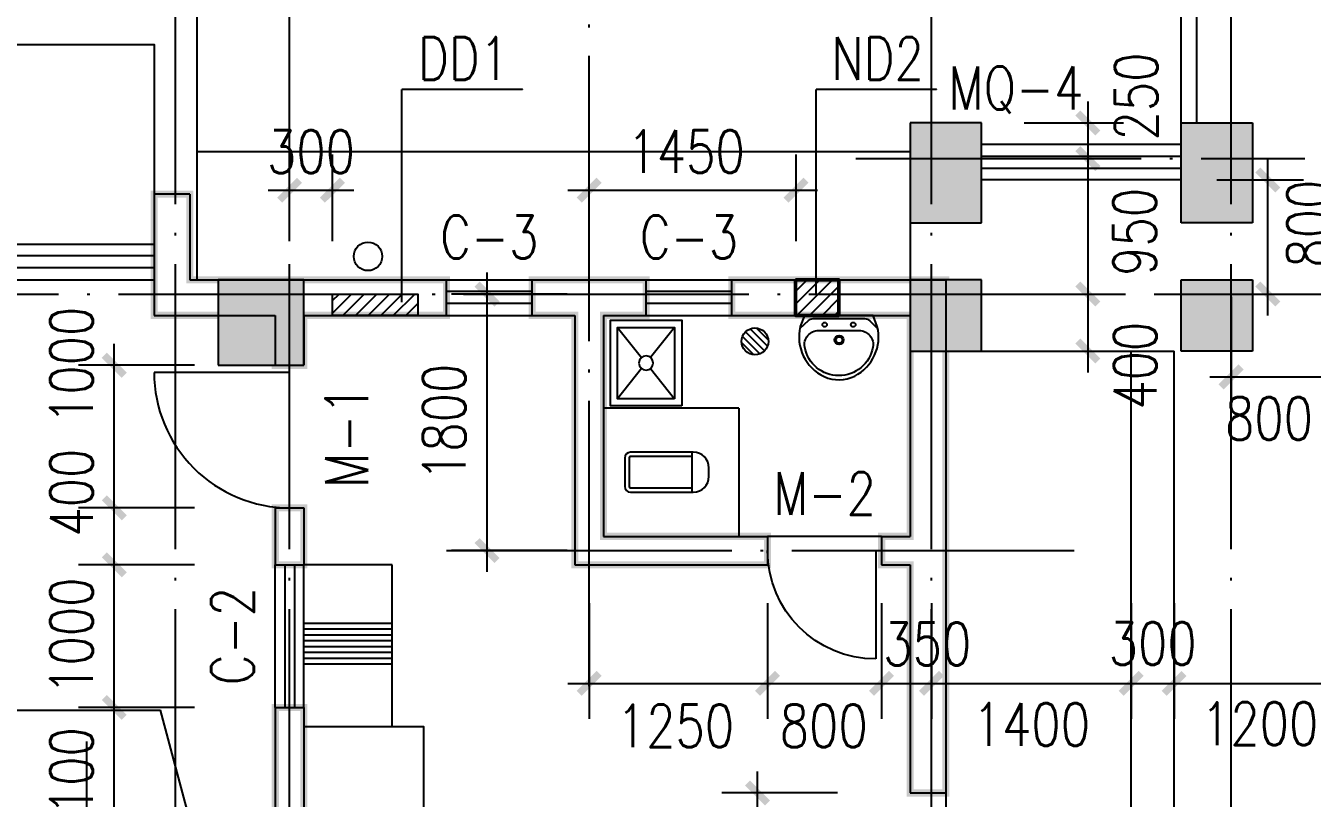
# Model space of a CAD drawing. Extents: x 535358 to 858566, y -185481 to -98609.
# Drawn here: x 730418 to 739437, y -132404 to -126985 of the extents above; entities that cross this region are included whole.
import ezdxf
from ezdxf.enums import TextEntityAlignment as Align

# ---------------------------------------------------------------- set-up
doc = ezdxf.new("R2010")
doc.units = 0
doc.header["$LTSCALE"] = 1000
doc.header["$MEASUREMENT"] = 0
doc.linetypes.add('DOTE', pattern=[2.42, 2, -0.2, 0.02, -0.2])
doc.layers.get('0').update_dxf_attribs({"linetype": 'CONTINUOUS'})
doc.layers.get('DEFPOINTS').update_dxf_attribs({"linetype": 'CONTINUOUS'})
for name, color, linetype in [('APRO', 2, 'CONTINUOUS'), ('COLUMN', 7, 'CONTINUOUS'), ('DOTE', 1, 'DOTE'), ('EQUIP_地漏', 7, 'CONTINUOUS'), ('LEVL', 3, 'CONTINUOUS'), ('LVTRY', 6, 'CONTINUOUS'), ('PUB_DIM', 3, 'CONTINUOUS'), ('PUB_WALL', 255, 'CONTINUOUS'), ('ROOF', 4, 'CONTINUOUS'), ('SOLID_HATCH', 251, 'CONTINUOUS'), ('STAIR', 2, 'CONTINUOUS'), ('WALL', 151, 'CONTINUOUS'), ('WINDOW', 2, 'CONTINUOUS'), ('WINDOW_GROUND', 2, 'CONTINUOUS'), ('WINDOW_TEXT', 7, 'CONTINUOUS'), ('暖通留洞', 80, 'CONTINUOUS'), ('照明', 3, 'CONTINUOUS')]:
    doc.layers.add(name, color=color, linetype=linetype)
doc.styles.add('_SIMPLEX', font='SIMPLEX.shx', dxfattribs={"width": 0.8})
doc.styles.add('dim_font', font='SIMPLEX.shx', dxfattribs={"width": 0.8})
doc.styles.add('SIMPLEX', font='SIMPLEX.SHX')
doc.styles.get("Standard").update_dxf_attribs({"font": 'txt.shx'})
doc.dimstyles.new('DIMN', dxfattribs={"dimtxt": 300, "dimasz": 100, "dimexe": 250, "dimexo": 300, "dimgap": 0, "dimtad": 0, "dimdec": 0, "dimzin": 0, "dimdsep": 46, "dimtxsty": 'dim_font', "dimblk": 'ARCHTICK', "dimcen": 0.09, "dimdle": 150, "dimclrt": 7, "dimazin": 0, "dimtfac": 1, "dimtdec": 0, "dimtix": 1, "dimtmove": 2, "dimatfit": 3, "dimldrblk": 'ARCHTICK', "dimfxl": 1, "dimtvp": 1, "dimtolj": 1, "dimtzin": 0, "dimarcsym": 0})
pattern_1 = [(45, (52328.81, -82158.697), (-44.194174, 44.194174), [])]

# ---------------------------------------------------------------- blocks, each defined once
blk = doc.blocks.new('_wblk')
for p, q in [((-0.5, 0.5), (0.5, 0.5)), ((0.5, 0.1667), (-0.5, 0.1667)), ((0.5, -0.1667), (-0.5, -0.1667)), ((-0.5, -0.5), (0.5, -0.5))]:
    blk.add_line(p, q)
at = {"layer": 'WINDOW_TEXT', "style": 'SIMPLEX', "flags": 9}
blk.add_attdef('A', text='', height=1, dxfattribs=at).set_placement((0, 1.5), align=Align.MIDDLE)
blk = doc.blocks.new('_dblk')
blk.add_line((-0.45, 0), (-0.45, -0.95))
blk.add_arc((-0.45, 0), 0.95, 270, 0)
at = {"layer": 'WINDOW_TEXT', "style": 'SIMPLEX', "flags": 9}
blk.add_attdef('A', text='', height=1, dxfattribs=at).set_placement((0, 1.5), align=Align.MIDDLE)
blk = doc.blocks.new('_FZH')
for p, q in [((-0.5, 0.5), (-0.5, -0.5)), ((0.5, 0.5), (-0.5, 0.5)), ((0.5, -0.5), (0.5, 0.5)), ((-0.5, -0.5), (0.5, -0.5))]:
    blk.add_line(p, q)
at = {"layer": 'SOLID_HATCH'}
blk.add_solid([(0.5, 0.5), (0.5, -0.5), (-0.5, 0.5), (-0.5, -0.5)], dxfattribs=at)
blk = doc.blocks.new('831OOUV1')
for p, q in [((99.8, 0), (-99.8, 0)), ((-139.8, -40), (-139.8, -479.7)), ((-109.8, -40), (-109.8, -469.7)), ((99.8, -30), (-99.8, -30)), ((109.8, -469.7), (109.8, -40)), ((139.8, -479.7), (139.8, -40)), ((139.8, -469.7), (-139.8, -469.7)), ((-29.8, -589.7), (29.8, -589.7))]:
    blk.add_line(p, q)
for centre, radius, start, end in [((-99.8, -40), 40, 90, 180), ((99.8, -40), 40, 0, 90), ((-99.8, -40), 10, 90, 180), ((99.8, -40), 10, 0, 90), ((-29.8, -479.7), 110, 180, 270), ((29.8, -479.7), 110, 270, 0)]:
    blk.add_arc(centre, radius, start, end)
at = {"width": 0.8, "flags": 9}
for tag in ['YSIZE', 'XSIZE']:
    blk.add_attdef(tag, (0, 0), '', height=0.5, dxfattribs=at)
blk = doc.blocks.new('_E6')
for points in [[(-240.4, 0), (-269.8, -78.5, 0.356844), (-102.7, -429.7, 0.224698), (111.3, -425.4, 0.348046), (269.8, -78.5), (240.4, 0)], [(-239.1, -223.6, -0.469287), (-140.8, -105.2), (141.1, -105.2, -0.469287), (239.4, -223.6, -0.830802)]]:
    blk.add_lwpolyline(points, format="xyb", close=True)
blk.add_lwpolyline([(-271.2, -90.6), (-213.1, -36.1, -0.190674), (-178.9, -22.5), (181, -22.5, -0.200906), (216.7, -37.5), (273.5, -95.2)], format="xyb")
for centre, radius in [((-99.1, -65), 16.3), ((100.9, -65), 16.3), ((2.4, -172.5), 31.6), ((2.4, -172.5), 23)]:
    blk.add_circle(centre, radius)
at = {"width": 0.8, "flags": 9}
for tag in ['YSIZE', 'XSIZE']:
    blk.add_attdef(tag, (0, 0), '', height=0.5, dxfattribs=at)
blk = doc.blocks.new('831PRF17')
for p, q in [((-250, -50), (-39, -218.8)), ((39, -218.8), (250, -50)), ((-250, -450), (-39, -281.2)), ((39, -281.2), (250, -450))]:
    blk.add_line(p, q)
for points in [[(300, -500), (300, 0), (-300, 0), (-300, -500)], [(250, -450), (250, -50), (-250, -50), (-250, -450)]]:
    blk.add_lwpolyline(points, close=True)
blk.add_circle((0, -250), 50)
at = {"width": 0.8, "flags": 9}
for tag in ['YSIZE', 'XSIZE']:
    blk.add_attdef(tag, (0, 0), '', height=0.5, dxfattribs=at)
blk = doc.blocks.new('_archtick')
at = {"const_width": 0.5}
blk.add_lwpolyline([(-0.7, -0.7), (0.7, 0.7)], dxfattribs=at)
blk = doc.blocks.new('*D253')
at = {"layer": 'DEFPOINTS', "color": 0, "transparency": 16777216}
for p in [(731039.2, -130366.8), (731900.8, -130366.8), (731900.8, -130766.8)]:
    blk.add_point(p, dxfattribs=at)
at = {"layer": 'PUB_DIM', "color": 0, "lineweight": -2, "transparency": 16777216}
for p, q in [((731039.2, -130916.8), (731039.2, -130216.8)), ((731600.8, -130366.8), (730789.2, -130366.8)), ((731600.8, -130766.8), (730789.2, -130766.8))]:
    blk.add_line(p, q, dxfattribs=at)
at = {"layer": 'PUB_DIM', "color": 0, "lineweight": -2, "transparency": 16777216, "xscale": 100, "yscale": 100, "zscale": 100}
for p, rotation in [((731039.2, -130366.8), 90), ((731039.2, -130766.8), 270)]:
    blk.add_blockref('_archtick', p, dxfattribs=dict(at, rotation=rotation))
at = {"layer": 'PUB_DIM', "color": 7, "transparency": 16777216, "insert": (730739.2, -130260.1), "char_height": 300, "attachment_point": 5, "rotation": 90, "style": 'dim_font'}
blk.add_mtext('\\A1;400', dxfattribs=at)
blk = doc.blocks.new('*D185')
at = {"layer": 'DEFPOINTS', "color": 0, "transparency": 16777216}
for p in [(733652.2, -128866.8), (734513.7, -128866.8), (734513.7, -130666.8)]:
    blk.add_point(p, dxfattribs=at)
at = {"layer": 'PUB_DIM', "color": 0, "lineweight": -2, "transparency": 16777216}
for p, q in [((733652.2, -130816.8), (733652.2, -128716.8)), ((734213.7, -128866.8), (733402.2, -128866.8)), ((734213.7, -130666.8), (733402.2, -130666.8))]:
    blk.add_line(p, q, dxfattribs=at)
at = {"layer": 'PUB_DIM', "color": 0, "lineweight": -2, "transparency": 16777216, "xscale": 100, "yscale": 100, "zscale": 100}
for p, rotation in [((733652.2, -128866.8), 90), ((733652.2, -130666.8), 270)]:
    blk.add_blockref('_archtick', p, dxfattribs=dict(at, rotation=rotation))
at = {"layer": 'PUB_DIM', "color": 7, "transparency": 16777216, "insert": (733352.2, -129766.8), "char_height": 300, "attachment_point": 5, "rotation": 90, "style": 'dim_font'}
blk.add_mtext('\\A1;1800', dxfattribs=at)
blk = doc.blocks.new('*D187')
at = {"layer": 'DEFPOINTS', "color": 0, "transparency": 16777216}
for p in [(734368.2, -130736.4), (735618.2, -130736.4), (735618.2, -131598)]:
    blk.add_point(p, dxfattribs=at)
at = {"layer": 'PUB_DIM', "color": 0, "lineweight": -2, "transparency": 16777216}
for p, q in [((734368.2, -131036.4), (734368.2, -131848)), ((735618.2, -131036.4), (735618.2, -131848)), ((734218.2, -131598), (735768.2, -131598))]:
    blk.add_line(p, q, dxfattribs=at)
at = {"layer": 'PUB_DIM', "color": 0, "lineweight": -2, "transparency": 16777216, "xscale": 100, "yscale": 100, "zscale": 100, "rotation": 180}
blk.add_blockref('_archtick', (734368.2, -131598), dxfattribs=at)
at = {"layer": 'PUB_DIM', "color": 0, "lineweight": -2, "transparency": 16777216, "xscale": 100, "yscale": 100, "zscale": 100}
blk.add_blockref('_archtick', (735618.2, -131598), dxfattribs=at)
at = {"layer": 'PUB_DIM', "color": 7, "transparency": 16777216, "insert": (734973.4, -131896.8), "char_height": 300, "attachment_point": 5, "style": 'dim_font'}
blk.add_mtext('\\A1;1250', dxfattribs=at)
blk = doc.blocks.new('*D189')
at = {"layer": 'DEFPOINTS', "color": 0, "transparency": 16777216}
for p in [(735618.2, -130736.4), (736418.2, -130736.4), (736418.2, -131598)]:
    blk.add_point(p, dxfattribs=at)
at = {"layer": 'PUB_DIM', "color": 0, "lineweight": -2, "transparency": 16777216}
for p, q in [((735618.2, -131036.4), (735618.2, -131848)), ((736418.2, -131036.4), (736418.2, -131848)), ((735468.2, -131598), (736568.2, -131598))]:
    blk.add_line(p, q, dxfattribs=at)
at = {"layer": 'PUB_DIM', "color": 0, "lineweight": -2, "transparency": 16777216, "xscale": 100, "yscale": 100, "zscale": 100, "rotation": 180}
blk.add_blockref('_archtick', (735618.2, -131598), dxfattribs=at)
at = {"layer": 'PUB_DIM', "color": 0, "lineweight": -2, "transparency": 16777216, "xscale": 100, "yscale": 100, "zscale": 100}
blk.add_blockref('_archtick', (736418.2, -131598), dxfattribs=at)
at = {"layer": 'PUB_DIM', "color": 7, "transparency": 16777216, "insert": (736012.5, -131896.8), "char_height": 300, "attachment_point": 5, "style": 'dim_font'}
blk.add_mtext('\\A1;800', dxfattribs=at)
blk = doc.blocks.new('*D190')
at = {"layer": 'DEFPOINTS', "color": 0, "transparency": 16777216}
for p in [(736418.2, -130736.4), (736768.2, -130736.4), (736768.2, -131598)]:
    blk.add_point(p, dxfattribs=at)
at = {"layer": 'PUB_DIM', "color": 0, "lineweight": -2, "transparency": 16777216}
for p, q in [((736418.2, -131036.4), (736418.2, -131848)), ((736768.2, -131036.4), (736768.2, -131848)), ((736268.2, -131598), (736918.2, -131598))]:
    blk.add_line(p, q, dxfattribs=at)
at = {"layer": 'PUB_DIM', "color": 0, "lineweight": -2, "transparency": 16777216, "xscale": 100, "yscale": 100, "zscale": 100, "rotation": 180}
blk.add_blockref('_archtick', (736418.2, -131598), dxfattribs=at)
at = {"layer": 'PUB_DIM', "color": 0, "lineweight": -2, "transparency": 16777216, "xscale": 100, "yscale": 100, "zscale": 100}
blk.add_blockref('_archtick', (736768.2, -131598), dxfattribs=at)
at = {"layer": 'PUB_DIM', "color": 7, "transparency": 16777216, "insert": (736738.4, -131321.7), "char_height": 300, "attachment_point": 5, "style": 'dim_font'}
blk.add_mtext('\\A1;350', dxfattribs=at)
blk = doc.blocks.new('*D191')
at = {"layer": 'DEFPOINTS', "color": 0, "transparency": 16777216}
for p in [(738868.2, -128586.8), (739668.2, -128586.8), (739668.2, -129448.3)]:
    blk.add_point(p, dxfattribs=at)
at = {"layer": 'PUB_DIM', "color": 0, "lineweight": -2, "transparency": 16777216}
for p, q in [((738868.2, -128886.8), (738868.2, -129698.3)), ((739668.2, -128886.8), (739668.2, -129698.3)), ((738718.2, -129448.3), (739818.2, -129448.3))]:
    blk.add_line(p, q, dxfattribs=at)
at = {"layer": 'PUB_DIM', "color": 0, "lineweight": -2, "transparency": 16777216, "xscale": 100, "yscale": 100, "zscale": 100, "rotation": 180}
blk.add_blockref('_archtick', (738868.2, -129448.3), dxfattribs=at)
at = {"layer": 'PUB_DIM', "color": 0, "lineweight": -2, "transparency": 16777216, "xscale": 100, "yscale": 100, "zscale": 100}
blk.add_blockref('_archtick', (739668.2, -129448.3), dxfattribs=at)
at = {"layer": 'PUB_DIM', "color": 7, "transparency": 16777216, "insert": (739133.9, -129739.7), "char_height": 300, "attachment_point": 5, "style": 'dim_font'}
blk.add_mtext('\\A1;800', dxfattribs=at)
blk = doc.blocks.new('*D215')
at = {"layer": 'DEFPOINTS', "color": 0, "transparency": 16777216}
for p in [(736768.2, -130736.4), (738168.2, -130736.4), (738168.2, -131598)]:
    blk.add_point(p, dxfattribs=at)
at = {"layer": 'PUB_DIM', "color": 0, "lineweight": -2, "transparency": 16777216}
for p, q in [((736768.2, -131036.4), (736768.2, -131848)), ((738168.2, -131036.4), (738168.2, -131848)), ((736618.2, -131598), (738318.2, -131598))]:
    blk.add_line(p, q, dxfattribs=at)
at = {"layer": 'PUB_DIM', "color": 0, "lineweight": -2, "transparency": 16777216, "xscale": 100, "yscale": 100, "zscale": 100, "rotation": 180}
blk.add_blockref('_archtick', (736768.2, -131598), dxfattribs=at)
at = {"layer": 'PUB_DIM', "color": 0, "lineweight": -2, "transparency": 16777216, "xscale": 100, "yscale": 100, "zscale": 100}
blk.add_blockref('_archtick', (738168.2, -131598), dxfattribs=at)
at = {"layer": 'PUB_DIM', "color": 7, "transparency": 16777216, "insert": (737468.2, -131886.9), "char_height": 300, "attachment_point": 5, "style": 'dim_font'}
blk.add_mtext('\\A1;1400', dxfattribs=at)
blk = doc.blocks.new('*D216')
at = {"layer": 'DEFPOINTS', "color": 0, "transparency": 16777216}
for p in [(738168.2, -130736.4), (738468.2, -130736.4), (738468.2, -131598)]:
    blk.add_point(p, dxfattribs=at)
at = {"layer": 'PUB_DIM', "color": 0, "lineweight": -2, "transparency": 16777216}
for p, q in [((738168.2, -131036.4), (738168.2, -131848)), ((738468.2, -131036.4), (738468.2, -131848)), ((738018.2, -131598), (738618.2, -131598))]:
    blk.add_line(p, q, dxfattribs=at)
at = {"layer": 'PUB_DIM', "color": 0, "lineweight": -2, "transparency": 16777216, "xscale": 100, "yscale": 100, "zscale": 100, "rotation": 180}
blk.add_blockref('_archtick', (738168.2, -131598), dxfattribs=at)
at = {"layer": 'PUB_DIM', "color": 0, "lineweight": -2, "transparency": 16777216, "xscale": 100, "yscale": 100, "zscale": 100}
blk.add_blockref('_archtick', (738468.2, -131598), dxfattribs=at)
at = {"layer": 'PUB_DIM', "color": 7, "transparency": 16777216, "insert": (738318.2, -131318.9), "char_height": 300, "attachment_point": 5, "style": 'dim_font'}
blk.add_mtext('\\A1;300', dxfattribs=at)
blk = doc.blocks.new('*D217')
at = {"layer": 'DEFPOINTS', "color": 0, "transparency": 16777216}
for p in [(738468.2, -130736.4), (739668.2, -130736.4), (739668.2, -131598)]:
    blk.add_point(p, dxfattribs=at)
at = {"layer": 'PUB_DIM', "color": 0, "lineweight": -2, "transparency": 16777216}
for p, q in [((738468.2, -131036.4), (738468.2, -131848)), ((739668.2, -131036.4), (739668.2, -131848)), ((738318.2, -131598), (739818.2, -131598))]:
    blk.add_line(p, q, dxfattribs=at)
at = {"layer": 'PUB_DIM', "color": 0, "lineweight": -2, "transparency": 16777216, "xscale": 100, "yscale": 100, "zscale": 100, "rotation": 180}
blk.add_blockref('_archtick', (738468.2, -131598), dxfattribs=at)
at = {"layer": 'PUB_DIM', "color": 0, "lineweight": -2, "transparency": 16777216, "xscale": 100, "yscale": 100, "zscale": 100}
blk.add_blockref('_archtick', (739668.2, -131598), dxfattribs=at)
at = {"layer": 'PUB_DIM', "color": 7, "transparency": 16777216, "insert": (739068.2, -131880.8), "char_height": 300, "attachment_point": 5, "style": 'dim_font'}
blk.add_mtext('\\A1;1200', dxfattribs=at)
blk = doc.blocks.new('*D228')
at = {"layer": 'DEFPOINTS', "color": 0, "transparency": 16777216}
for p in [(732568.2, -128138.8), (732268.2, -128796.5), (732568.2, -128796.5)]:
    blk.add_point(p, dxfattribs=at)
at = {"layer": 'PUB_DIM', "color": 0, "lineweight": -2, "transparency": 16777216}
for p, q in [((732268.2, -128496.5), (732268.2, -127888.8)), ((732568.2, -128496.5), (732568.2, -127888.8)), ((732118.2, -128138.8), (732718.2, -128138.8))]:
    blk.add_line(p, q, dxfattribs=at)
at = {"layer": 'PUB_DIM', "color": 0, "lineweight": -2, "transparency": 16777216, "xscale": 100, "yscale": 100, "zscale": 100, "rotation": 180}
blk.add_blockref('_archtick', (732268.2, -128138.8), dxfattribs=at)
at = {"layer": 'PUB_DIM', "color": 0, "lineweight": -2, "transparency": 16777216, "xscale": 100, "yscale": 100, "zscale": 100}
blk.add_blockref('_archtick', (732568.2, -128138.8), dxfattribs=at)
at = {"layer": 'PUB_DIM', "color": 7, "transparency": 16777216, "insert": (732418.2, -127868.2), "char_height": 300, "attachment_point": 5, "style": 'dim_font'}
blk.add_mtext('\\A1;300', dxfattribs=at)
blk = doc.blocks.new('*D229')
at = {"layer": 'DEFPOINTS', "color": 0, "transparency": 16777216}
for p in [(735818.2, -128138.2), (734368.2, -128795.9), (735818.2, -128795.9)]:
    blk.add_point(p, dxfattribs=at)
at = {"layer": 'PUB_DIM', "color": 0, "lineweight": -2, "transparency": 16777216}
for p, q in [((734368.2, -128495.9), (734368.2, -127888.2)), ((735818.2, -128495.9), (735818.2, -127888.2)), ((734218.2, -128138.2), (735968.2, -128138.2))]:
    blk.add_line(p, q, dxfattribs=at)
at = {"layer": 'PUB_DIM', "color": 0, "lineweight": -2, "transparency": 16777216, "xscale": 100, "yscale": 100, "zscale": 100, "rotation": 180}
blk.add_blockref('_archtick', (734368.2, -128138.2), dxfattribs=at)
at = {"layer": 'PUB_DIM', "color": 0, "lineweight": -2, "transparency": 16777216, "xscale": 100, "yscale": 100, "zscale": 100}
blk.add_blockref('_archtick', (735818.2, -128138.2), dxfattribs=at)
at = {"layer": 'PUB_DIM', "color": 7, "transparency": 16777216, "insert": (735047.6, -127867.6), "char_height": 300, "attachment_point": 5, "style": 'dim_font'}
blk.add_mtext('\\A1;1450', dxfattribs=at)
blk = doc.blocks.new('*D234')
at = {"layer": 'DEFPOINTS', "color": 0, "transparency": 16777216}
for p in [(731039.2, -130766.8), (731900.8, -130766.8), (731900.8, -131766.8)]:
    blk.add_point(p, dxfattribs=at)
at = {"layer": 'PUB_DIM', "color": 0, "lineweight": -2, "transparency": 16777216}
for p, q in [((731039.2, -131916.8), (731039.2, -130616.8)), ((731600.8, -130766.8), (730789.2, -130766.8)), ((731600.8, -131766.8), (730789.2, -131766.8))]:
    blk.add_line(p, q, dxfattribs=at)
at = {"layer": 'PUB_DIM', "color": 0, "lineweight": -2, "transparency": 16777216, "xscale": 100, "yscale": 100, "zscale": 100}
for p, rotation in [((731039.2, -130766.8), 90), ((731039.2, -131766.8), 270)]:
    blk.add_blockref('_archtick', p, dxfattribs=dict(at, rotation=rotation))
at = {"layer": 'PUB_DIM', "color": 7, "transparency": 16777216, "insert": (730739.2, -131266.8), "char_height": 300, "attachment_point": 5, "rotation": 90, "style": 'dim_font'}
blk.add_mtext('\\A1;1000', dxfattribs=at)
blk = doc.blocks.new('*D235')
at = {"layer": 'DEFPOINTS', "color": 0, "transparency": 16777216}
for p in [(731039.2, -131766.8), (731900.8, -131766.8), (731900.8, -132866.8)]:
    blk.add_point(p, dxfattribs=at)
at = {"layer": 'PUB_DIM', "color": 0, "lineweight": -2, "transparency": 16777216}
for p, q in [((731039.2, -133016.8), (731039.2, -131616.8)), ((731600.8, -131766.8), (730789.2, -131766.8)), ((731600.8, -132866.8), (730789.2, -132866.8))]:
    blk.add_line(p, q, dxfattribs=at)
at = {"layer": 'PUB_DIM', "color": 0, "lineweight": -2, "transparency": 16777216, "xscale": 100, "yscale": 100, "zscale": 100}
for p, rotation in [((731039.2, -131766.8), 90), ((731039.2, -132866.8), 270)]:
    blk.add_blockref('_archtick', p, dxfattribs=dict(at, rotation=rotation))
at = {"layer": 'PUB_DIM', "color": 7, "transparency": 16777216, "insert": (730739.2, -132316.8), "char_height": 300, "attachment_point": 5, "rotation": 90, "style": 'dim_font'}
blk.add_mtext('\\A1;1100', dxfattribs=at)
blk = doc.blocks.new('*D242')
at = {"layer": 'DEFPOINTS', "color": 0, "transparency": 16777216}
for p in [(737197.4, -127916.8), (737205.7, -128866.8), (737864.2, -128866.8)]:
    blk.add_point(p, dxfattribs=at)
at = {"layer": 'PUB_DIM', "color": 0, "lineweight": -2, "transparency": 16777216}
for p, q in [((737864.2, -127766.8), (737864.2, -129016.8)), ((737497.4, -127916.8), (738114.2, -127916.8)), ((737505.7, -128866.8), (738114.2, -128866.8))]:
    blk.add_line(p, q, dxfattribs=at)
at = {"layer": 'PUB_DIM', "color": 0, "lineweight": -2, "transparency": 16777216, "xscale": 100, "yscale": 100, "zscale": 100}
for p, rotation in [((737864.2, -127916.8), 90), ((737864.2, -128866.8), 270)]:
    blk.add_blockref('_archtick', p, dxfattribs=dict(at, rotation=rotation))
at = {"layer": 'PUB_DIM', "color": 7, "transparency": 16777216, "insert": (738192.3, -128431.2), "char_height": 300, "attachment_point": 5, "rotation": 90, "style": 'dim_font'}
blk.add_mtext('\\A1;950', dxfattribs=at)
blk = doc.blocks.new('*D243')
at = {"layer": 'DEFPOINTS', "color": 0, "transparency": 16777216}
for p in [(737197.4, -128866.8), (737205.7, -129266.8), (737864.2, -129266.8)]:
    blk.add_point(p, dxfattribs=at)
at = {"layer": 'PUB_DIM', "color": 0, "lineweight": -2, "transparency": 16777216}
for p, q in [((737864.2, -128716.8), (737864.2, -129416.8)), ((737497.4, -128866.8), (738114.2, -128866.8)), ((737505.7, -129266.8), (738114.2, -129266.8))]:
    blk.add_line(p, q, dxfattribs=at)
at = {"layer": 'PUB_DIM', "color": 0, "lineweight": -2, "transparency": 16777216, "xscale": 100, "yscale": 100, "zscale": 100}
for p, rotation in [((737864.2, -128866.8), 90), ((737864.2, -129266.8), 270)]:
    blk.add_blockref('_archtick', p, dxfattribs=dict(at, rotation=rotation))
at = {"layer": 'PUB_DIM', "color": 7, "transparency": 16777216, "insert": (738196.1, -129369.9), "char_height": 300, "attachment_point": 5, "rotation": 90, "style": 'dim_font'}
blk.add_mtext('\\A1;400', dxfattribs=at)
blk = doc.blocks.new('$TwtSys$00000141')
for p, q in [((-94.2, 7.7), (-10.1, 91.8)), ((-94.2, 7.7), (-10.1, 91.8)), ((-87.2, -35.1), (35.1, 87.2)), ((-87.2, -35.1), (35.1, 87.2)), ((-66.5, -66.5), (66.5, 66.5)), ((-66.5, -66.5), (66.5, 66.5)), ((-32.4, -87.1), (87.6, 32.9)), ((-32.4, -87.1), (87.6, 32.9)), ((11.4, -92.3), (92.3, -11.4)), ((11.4, -92.3), (92.3, -11.4))]:
    blk.add_line(p, q)
blk.add_circle((0, 0), 94)
blk.add_circle((0, 0), 94)
blk = doc.blocks.new('*D1132')
at = {"layer": 'DEFPOINTS', "color": 0, "transparency": 16777216}
for p in [(731039.2, -129366.8), (731900.8, -129366.8), (731900.8, -130366.8)]:
    blk.add_point(p, dxfattribs=at)
at = {"layer": 'PUB_DIM', "color": 0, "lineweight": -2, "transparency": 16777216}
for p, q in [((731039.2, -130516.8), (731039.2, -129216.8)), ((731600.8, -129366.8), (730789.2, -129366.8)), ((731600.8, -130366.8), (730789.2, -130366.8))]:
    blk.add_line(p, q, dxfattribs=at)
at = {"layer": 'PUB_DIM', "color": 0, "lineweight": -2, "transparency": 16777216, "xscale": 100, "yscale": 100, "zscale": 100}
for p, rotation in [((731039.2, -129366.8), 90), ((731039.2, -130366.8), 270)]:
    blk.add_blockref('_archtick', p, dxfattribs=dict(at, rotation=rotation))
at = {"layer": 'PUB_DIM', "color": 7, "transparency": 16777216, "insert": (730739.2, -129366.8), "char_height": 300, "attachment_point": 5, "rotation": 90, "style": 'dim_font'}
blk.add_mtext('\\A1;1000', dxfattribs=at)
blk = doc.blocks.new('*D1134')
at = {"layer": 'DEFPOINTS', "color": 0, "transparency": 16777216}
for p in [(735547.9, -132366.8), (736409.5, -132366.8), (736409.5, -133366.8)]:
    blk.add_point(p, dxfattribs=at)
at = {"layer": 'PUB_DIM', "color": 0, "lineweight": -2, "transparency": 16777216}
for p, q in [((735547.9, -133516.8), (735547.9, -132216.8)), ((736109.5, -132366.8), (735297.9, -132366.8)), ((736109.5, -133366.8), (735297.9, -133366.8))]:
    blk.add_line(p, q, dxfattribs=at)
at = {"layer": 'PUB_DIM', "color": 0, "lineweight": -2, "transparency": 16777216, "xscale": 100, "yscale": 100, "zscale": 100}
for p, rotation in [((735547.9, -132366.8), 90), ((735547.9, -133366.8), 270)]:
    blk.add_blockref('_archtick', p, dxfattribs=dict(at, rotation=rotation))
at = {"layer": 'PUB_DIM', "color": 7, "transparency": 16777216, "insert": (735247.9, -132856.8), "char_height": 300, "attachment_point": 5, "rotation": 90, "style": 'dim_font'}
blk.add_mtext('\\A1;1000', dxfattribs=at)
blk = doc.blocks.new('*D1137')
at = {"layer": 'DEFPOINTS', "color": 0, "transparency": 16777216}
for p in [(737118.2, -127666.8), (737205.7, -127916.8), (737864.2, -127916.8)]:
    blk.add_point(p, dxfattribs=at)
at = {"layer": 'PUB_DIM', "color": 0, "lineweight": -2, "transparency": 16777216}
for p, q in [((737864.2, -127516.8), (737864.2, -128066.8)), ((737418.2, -127666.8), (738114.2, -127666.8)), ((737505.7, -127916.8), (738114.2, -127916.8))]:
    blk.add_line(p, q, dxfattribs=at)
at = {"layer": 'PUB_DIM', "color": 0, "lineweight": -2, "transparency": 16777216, "xscale": 100, "yscale": 100, "zscale": 100}
for p, rotation in [((737864.2, -127666.8), 90), ((737864.2, -127916.8), 270)]:
    blk.add_blockref('_archtick', p, dxfattribs=dict(at, rotation=rotation))
at = {"layer": 'PUB_DIM', "color": 7, "transparency": 16777216, "insert": (738202.9, -127481.2), "char_height": 300, "attachment_point": 5, "rotation": 90, "style": 'dim_font'}
blk.add_mtext('\\A1;250', dxfattribs=at)
blk = doc.blocks.new('*D1150')
at = {"layer": 'DEFPOINTS', "color": 0, "transparency": 16777216}
for p in [(738467.2, -128066.8), (739125.8, -128066.8), (738379.8, -128866.8)]:
    blk.add_point(p, dxfattribs=at)
at = {"layer": 'PUB_DIM', "color": 0, "lineweight": -2, "transparency": 16777216}
for p, q in [((739125.8, -129016.8), (739125.8, -127916.8)), ((738767.2, -128066.8), (739375.8, -128066.8)), ((738679.8, -128866.8), (739375.8, -128866.8))]:
    blk.add_line(p, q, dxfattribs=at)
at = {"layer": 'PUB_DIM', "color": 0, "lineweight": -2, "transparency": 16777216, "xscale": 100, "yscale": 100, "zscale": 100}
for p, rotation in [((739125.8, -128066.8), 90), ((739125.8, -128866.8), 270)]:
    blk.add_blockref('_archtick', p, dxfattribs=dict(at, rotation=rotation))
at = {"layer": 'PUB_DIM', "color": 7, "transparency": 16777216, "insert": (739412, -128373.5), "char_height": 300, "attachment_point": 5, "rotation": 90, "style": 'dim_font'}
blk.add_mtext('\\A1;800', dxfattribs=at)

msp = doc.modelspace()

# ---------------------------------------------------------------- hatches: boundary and pattern name
at = {"layer": '暖通留洞'}
h = msp.add_hatch(dxfattribs=at)
h.set_pattern_fill('ANSI31', color=256, scale=500, style=0)
h.set_pattern_definition(pattern_1)
h.paths.add_polyline_path([(736118, -128866.8), (735814.2, -128866.8), (735814.2, -129016.8), (736118, -129016.8)])
h.paths.add_polyline_path([(736118, -128766.8), (735814.2, -128766.8), (735814.2, -128866.8), (736118, -128866.8)])
h = msp.add_hatch(dxfattribs=at)
h.set_pattern_fill('ANSI31', color=256, scale=500, style=0)
h.set_pattern_definition(pattern_1)
h.paths.add_polyline_path([(733168.2, -128866.8), (732568.2, -128866.8), (732568.2, -129016.8), (733168.2, -129016.8)])

# ---------------------------------------------------------------- linework, layer by layer
for p, q in [((732988.2, -130766.8), (732368.2, -130766.8)), ((732988.2, -131903.7), (732988.2, -130766.8)), ((732368.2, -131175.6), (732988.2, -131175.6)), ((732368.2, -131216.4), (732988.2, -131216.4)), ((732368.2, -131257.2), (732988.2, -131257.2)), ((732368.2, -131298), (732988.2, -131298)), ((732368.2, -131338.8), (732988.2, -131338.8)), ((732368.2, -131379.6), (732988.2, -131379.6)), ((732368.2, -131420.4), (732988.2, -131420.4)), ((732368.2, -131461.2), (732988.2, -131461.2))]:
    msp.add_line(p, q)
at = {"color": 5}
for p, q in [((731572.2, -132565.1), (731363.7, -131786.8)), ((730847, -133124.3), (730847, -132006))]:
    msp.add_line(p, q, dxfattribs=at)
msp.add_lwpolyline([(729580.7, -131786.8), (731363.7, -131786.8)], dxfattribs=at)
msp.add_lwpolyline([(733208.2, -134473.7), (733208.2, -131903.7), (732368.2, -131903.7), (732368.2, -134473.7)], close=True)
at = {"layer": 'APRO'}
for points in [[(738518.2, -127666.8), (738518.2, -125941.4)], [(738629, -127666.8), (738629, -126051.4)], [(731618.2, -127866.8), (736618.2, -127866.8)], [(736618.2, -127866.8), (736618.2, -128766.8)]]:
    msp.add_lwpolyline(points, dxfattribs=at)
at = {"layer": 'DOTE'}
for p, q in [((731468.2, -137916.8), (731468.2, -126583.5)), ((732268.2, -137916.8), (732268.2, -126583.5)), ((734368.2, -131616.8), (734368.2, -126583.5)), ((736768.2, -137916.8), (736768.2, -126583.5)), ((738868.2, -137916.8), (738868.2, -126583.5)), ((736238.3, -127916.8), (739386.2, -127916.8)), ((718968.2, -128866.8), (748568.2, -128866.8)), ((733368.2, -130666.8), (737768.2, -130666.8))]:
    msp.add_line(p, q, dxfattribs=at)
at = {"layer": 'PUB_WALL', "const_width": 50}
for points in [[(731568.2, -128516.8), (731568.2, -128166.8), (731318.2, -128166.8), (731318.2, -128516.8), (731318.2, -128766.8), (731318.2, -129016.8), (732168.2, -129016.8), (732168.2, -129366.8), (732368.2, -129366.8), (732368.2, -129016.8), (733368.2, -129016.8), (733368.2, -128766.8), (731568.2, -128766.8)], [(734768.2, -128766.8), (734768.2, -129016.8), (734468.2, -129016.8), (734468.2, -130566.8), (735618.2, -130566.8), (735618.2, -130766.8), (734268.2, -130766.8), (734268.2, -129016.8), (733968.2, -129016.8), (733968.2, -128766.8)], [(736618.2, -130566.8), (736418.2, -130566.8), (736418.2, -130766.8), (736618.2, -130766.8), (736618.2, -132366.8), (736868.2, -132366.8), (736868.2, -128766.8), (735368.2, -128766.8), (735368.2, -129016.8), (736618.2, -129016.8)], [(732168.2, -130366.8), (732168.2, -130766.8), (732368.2, -130766.8), (732368.2, -130366.8)], [(732168.2, -131766.8), (732168.2, -134766.8), (732368.2, -134766.8), (732368.2, -131766.8)]]:
    msp.add_lwpolyline(points, close=True, dxfattribs=at)
at = {"layer": 'ROOF'}
for points in [[(735418.2, -129666.8), (734468.2, -129666.8)], [(735418.2, -129666.8), (735418.2, -130566.8)]]:
    msp.add_lwpolyline(points, dxfattribs=at)
msp.add_circle((732817.7, -128603), 100, dxfattribs=at)
at = {"layer": 'STAIR'}
for points in [[(721018.2, -128766.8), (721018.2, -126816.8), (731618.2, -126816.8), (731618.2, -128766.8)], [(721318.2, -128166.8), (721318.2, -127116.8), (731318.2, -127116.8), (731318.2, -128166.8)], [(737118.2, -129266.8), (738468.2, -129266.8)], [(738168.2, -136466.8), (738168.2, -129266.8)], [(738468.2, -136466.8), (738468.2, -129266.8)], [(738468.2, -136466.8), (738468.2, -129266.8)]]:
    msp.add_lwpolyline(points, dxfattribs=at)
at = {"layer": 'WALL'}
for p, q in [((731318.2, -128166.8), (731318.2, -128516.8)), ((731568.2, -128166.8), (731318.2, -128166.8)), ((731568.2, -128166.8), (731568.2, -128516.8)), ((731318.2, -128516.8), (731318.2, -128766.8)), ((731568.2, -128516.8), (731568.2, -128766.8)), ((731318.2, -128766.8), (731318.2, -129016.8)), ((731568.2, -128766.8), (733368.2, -128766.8)), ((733368.2, -129016.8), (733368.2, -128766.8)), ((733968.2, -128766.8), (734768.2, -128766.8)), ((733968.2, -129016.8), (733968.2, -128766.8)), ((734768.2, -129016.8), (734768.2, -128766.8)), ((735368.2, -128766.8), (736868.2, -128766.8)), ((735368.2, -129016.8), (735368.2, -128766.8)), ((736868.2, -128766.8), (736868.2, -132366.8)), ((731318.2, -129016.8), (732168.2, -129016.8)), ((732168.2, -129016.8), (732168.2, -129366.8)), ((732368.2, -129016.8), (732368.2, -129366.8)), ((732368.2, -129016.8), (733368.2, -129016.8)), ((733968.2, -129016.8), (734268.2, -129016.8)), ((734268.2, -129016.8), (734268.2, -130766.8)), ((734468.2, -129016.8), (734468.2, -130566.8)), ((734468.2, -129016.8), (734768.2, -129016.8)), ((735368.2, -129016.8), (736618.2, -129016.8)), ((736618.2, -129016.8), (736618.2, -130566.8)), ((732168.2, -129366.8), (732368.2, -129366.8)), ((732168.2, -130366.8), (732168.2, -130766.8)), ((732168.2, -130366.8), (732368.2, -130366.8)), ((732368.2, -130366.8), (732368.2, -130766.8)), ((734468.2, -130566.8), (735618.2, -130566.8)), ((735618.2, -130566.8), (735618.2, -130766.8)), ((736418.2, -130566.8), (736618.2, -130566.8)), ((736418.2, -130566.8), (736418.2, -130766.8)), ((732168.2, -130766.8), (732368.2, -130766.8)), ((734268.2, -130766.8), (735618.2, -130766.8)), ((736418.2, -130766.8), (736618.2, -130766.8)), ((736618.2, -130766.8), (736618.2, -132366.8)), ((732168.2, -131766.8), (732168.2, -134766.8)), ((732168.2, -131766.8), (732368.2, -131766.8)), ((732368.2, -131766.8), (732368.2, -134766.8)), ((736618.2, -132366.8), (736868.2, -132366.8))]:
    msp.add_line(p, q, dxfattribs=at)
at = {"layer": 'WINDOW_GROUND'}
for points in [[(736418.2, -130566.8), (735618.2, -130566.8)], [(736868.2, -132366.8), (736868.2, -133366.8)]]:
    msp.add_lwpolyline(points, dxfattribs=at)
at = {"layer": '暖通留洞'}
for points in [[(733055.1, -128925.1), (733055.1, -128925.1), (733055.1, -127433)], [(733900.4, -127433), (733900.4, -127433), (733055.1, -127433)], [(735958.4, -128866.8), (735958.4, -128866.8), (735958.4, -127433)], [(736803.6, -127433), (736803.6, -127433), (735958.4, -127433)]]:
    msp.add_lwpolyline(points, dxfattribs=at)
at = {"layer": '暖通留洞', "lineweight": 50}
msp.add_lwpolyline([(735814.2, -128766.8), (736118, -128766.8), (736118, -129017.1), (735814.2, -129017.1)], close=True, dxfattribs=at)
at = {"layer": '照明'}
msp.add_lwpolyline([(732568.2, -128866.8), (733168.2, -128866.8), (733168.2, -129016.8), (732568.2, -129016.8)], close=True, dxfattribs=at)

# ---------------------------------------------------------------- block references
at = {"layer": 'COLUMN'}
for p, xscale, yscale, zscale in [((736868.2, -128016.8), 500, 700, 500), ((738768.2, -128016.8), -500, 700, 500), ((732068.2, -129066.8), 600, 600, 600), ((736868.2, -129016.8), 500, 500, 500), ((738768.2, -129016.8), -500, 500, 500)]:
    msp.add_blockref('_FZH', p, dxfattribs=dict(at, xscale=xscale, yscale=yscale, zscale=zscale))
at = {"layer": 'EQUIP_地漏', "rotation": 90}
msp.add_blockref('$TwtSys$00000141', (735530.3, -129199.1), dxfattribs=at)
at = {"layer": 'LVTRY', "xscale": -1, "rotation": 90}
msp.add_blockref('831PRF17', (734517.2, -129351), dxfattribs=at)
at = {"layer": 'ROOF'}
msp.add_blockref('_E6', (736118.2, -129016.8), dxfattribs=at)
at = {"layer": 'ROOF', "rotation": 90}
msp.add_blockref('831OOUV1', (734618.2, -130116.8), dxfattribs=at)
at = {"layer": 'WINDOW'}
ref = msp.add_blockref('_wblk', (737818.2, -127941.8), dxfattribs=dict(at, xscale=1400, yscale=250.0000000000582, zscale=1500, rotation=180))
ref.add_attrib('A', 'MQ-4', dxfattribs={"layer": 'WINDOW_TEXT', "height": 300, "style": '_SIMPLEX', "width": 0.8, "flags": 8}).set_placement((737359.6, -127435.6), align=Align.MIDDLE)
ref = msp.add_blockref('_wblk', (733668.2, -128891.8), dxfattribs=dict(at, xscale=600, yscale=250, zscale=1500))
ref.add_attrib('A', 'C-3', dxfattribs={"layer": 'WINDOW_TEXT', "height": 300, "style": '_SIMPLEX', "width": 0.8, "flags": 8}).set_placement((733668.2, -128466.8), align=Align.MIDDLE)
ref = msp.add_blockref('_wblk', (735068.2, -128891.8), dxfattribs=dict(at, xscale=600, yscale=250, zscale=1500))
ref.add_attrib('A', 'C-3', dxfattribs={"layer": 'WINDOW_TEXT', "height": 300, "style": '_SIMPLEX', "width": 0.8, "flags": 8}).set_placement((735068.2, -128466.8), align=Align.MIDDLE)
at = {"layer": 'WINDOW', "xscale": 1000, "yscale": 250, "zscale": 1500}
msp.add_blockref('_wblk', (730818.2, -128641.8), dxfattribs=at)
at = {"layer": 'WINDOW'}
ref = msp.add_blockref('_dblk', (732268.2, -129866.8), dxfattribs=dict(at, xscale=1000, yscale=1000, zscale=2100, rotation=270))
ref.add_attrib('A', 'M-1', dxfattribs={"layer": 'WINDOW_TEXT', "height": 300, "rotation": 90, "style": '_SIMPLEX', "width": 0.8, "flags": 8}).set_placement((732668.2, -129866.8), align=Align.MIDDLE)
ref = msp.add_blockref('_dblk', (736018.2, -130666.8), dxfattribs=dict(at, xscale=-800, yscale=800.0000000000582, zscale=2100))
ref.add_attrib('A', 'M-2', dxfattribs={"layer": 'WINDOW_TEXT', "height": 300, "style": '_SIMPLEX', "width": 0.8, "flags": 8}).set_placement((736018.2, -130266.8), align=Align.MIDDLE)
ref = msp.add_blockref('_wblk', (732268.2, -131266.8), dxfattribs=dict(at, xscale=1000, yscale=199.9999999999418, zscale=1500, rotation=90))
ref.add_attrib('A', 'C-2', dxfattribs={"layer": 'WINDOW_TEXT', "height": 300, "rotation": 90, "style": '_SIMPLEX', "width": 0.8, "flags": 8}).set_placement((731868.2, -131266.8), align=Align.MIDDLE)

# ---------------------------------------------------------------- texts
at = {"layer": 'LEVL', "color": 7, "style": 'dim_font', "width": 0.8}
for s, p in [('DD1', (733487.1, -127214.6)), ('ND2', (736390.4, -127214.6))]:
    msp.add_text(s, height=300, dxfattribs=at).set_placement(p, align=Align.MIDDLE)

# ---------------------------------------------------------------- dimensions: what is measured, and where the dimension line sits
at = {"layer": 'PUB_DIM', "color": 30}
for base, p1, p2, angle, picture, middle in [((737864.2, -127916.8), (737118.2, -127666.8), (737205.7, -127916.8), 90, '*D1137', (738202.9, -127481.2)), ((737864.2, -128866.8), (737197.4, -127916.8), (737205.7, -128866.8), 90, '*D242', (738192.3, -128431.2)), ((739125.8, -128066.8), (738379.8, -128866.8), (738467.2, -128066.8), 270, '*D1150', (739412, -128373.5)), ((737864.2, -129266.8), (737197.4, -128866.8), (737205.7, -129266.8), 90, '*D243', (738196.1, -129369.9)), ((731039.2, -129366.8), (731900.8, -130366.8), (731900.8, -129366.8), 90, '*D1132', (730739.2, -129366.8)), ((731039.2, -130366.8), (731900.8, -130766.8), (731900.8, -130366.8), 90, '*D253', (730739.2, -130260.1)), ((735547.9, -132366.8), (736409.5, -133366.8), (736409.5, -132366.8), 90, '*D1134', (735247.9, -132856.8))]:
    dim = msp.add_linear_dim(base=base, p1=p1, p2=p2, angle=angle, dimstyle='DIMN', dxfattribs=at)
    dim.commit()
    dim.dimension.update_dxf_attribs({"geometry": picture, "text_midpoint": middle, "dimtype": 160})
for base, p1, p2, picture, middle in [((732568.2, -128138.8), (732268.2, -128796.5), (732568.2, -128796.5), '*D228', (732418.2, -127868.2)), ((735818.2, -128138.2), (734368.2, -128795.9), (735818.2, -128795.9), '*D229', (735047.6, -127867.6)), ((739668.2, -129448.3), (738868.2, -128586.8), (739668.2, -128586.8), '*D191', (739133.9, -129739.7)), ((735618.2, -131598), (734368.2, -130736.4), (735618.2, -130736.4), '*D187', (734973.4, -131896.8)), ((736418.2, -131598), (735618.2, -130736.4), (736418.2, -130736.4), '*D189', (736012.5, -131896.8)), ((736768.2, -131598), (736418.2, -130736.4), (736768.2, -130736.4), '*D190', (736738.4, -131321.7)), ((738168.2, -131598), (736768.2, -130736.4), (738168.2, -130736.4), '*D215', (737468.2, -131886.9)), ((738468.2, -131598), (738168.2, -130736.4), (738468.2, -130736.4), '*D216', (738318.2, -131318.9)), ((739668.2, -131598), (738468.2, -130736.4), (739668.2, -130736.4), '*D217', (739068.2, -131880.8))]:
    dim = msp.add_linear_dim(base=base, p1=p1, p2=p2, dimstyle='DIMN', dxfattribs=at)
    dim.commit()
    dim.dimension.update_dxf_attribs({"geometry": picture, "text_midpoint": middle, "dimtype": 160})
for base, p1, p2, picture, middle in [((733652.2, -128866.8), (734513.7, -130666.8), (734513.7, -128866.8), '*D185', (733352.2, -129766.8)), ((731039.2, -130766.8), (731900.8, -131766.8), (731900.8, -130766.8), '*D234', (730739.2, -131266.8)), ((731039.2, -131766.8), (731900.8, -132866.8), (731900.8, -131766.8), '*D235', (730739.2, -132316.8))]:
    dim = msp.add_linear_dim(base=base, p1=p1, p2=p2, angle=90, dimstyle='DIMN', dxfattribs=at)
    dim.commit()
    dim.dimension.update_dxf_attribs({"geometry": picture, "text_midpoint": middle})

doc.saveas('drawing.dxf')
